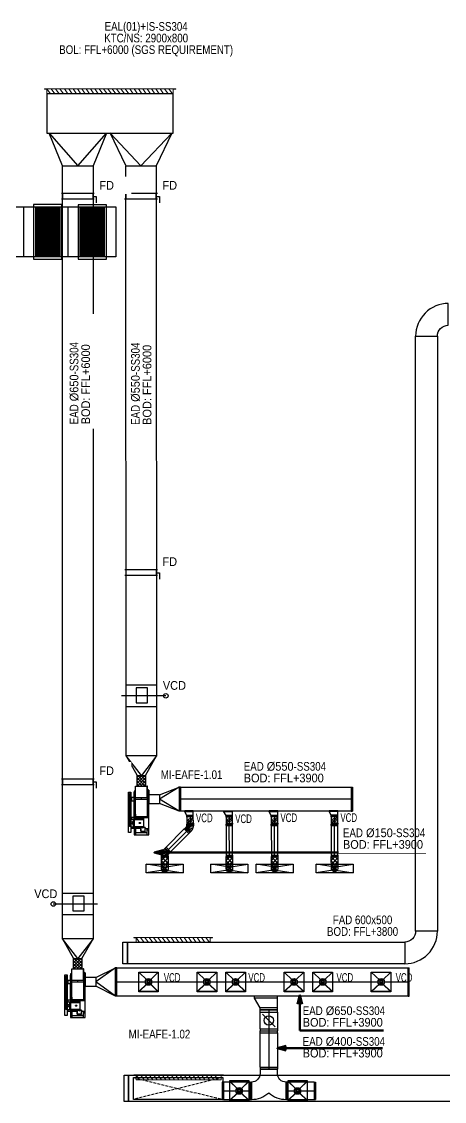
# Model space of a CAD drawing. Header units: millimetres. Extents: x -22127 to 62521, y -20076 to 86586.
# Drawn here: x 21004 to 30710, y 61773 to 86565 of the extents above; entities that cross this region are included whole.
import ezdxf

# ---------------------------------------------------------------- set-up
doc = ezdxf.new("R2010")
doc.units = ezdxf.units.MM
doc.linetypes.add('DASHED2', pattern=[9.525, 6.35, -3.175])
doc.layers.add('A-ANOT--- TEXT', color=8, linetype='Continuous', lineweight=5)
for name, color, linetype in [('ACMV -  thong gio', 6, 'Continuous'), ('CCL-Room Name', 7, 'Continuous'), ('EQUIPMENT', 6, 'Continuous'), ('SEAS-CCL-EAD-TXT', 7, 'Continuous'), ('SEAS-CCL-EQUIP-TXT', 7, 'Continuous'), ('SEAS-HLL-EAD', 6, 'Continuous'), ('SEAS-HLL-FAD', 3, 'Continuous'), ('Seas-Min-Cabinet', 7, 'Continuous'), ('TKS- AC', 6, 'Continuous'), ('TKS-EA', 30, 'Continuous'), ('TKS-OA', 3, 'Continuous'), ('TKS-PEA', 6, 'Continuous')]:
    doc.layers.add(name, color=color, linetype=linetype)
doc.styles.add('Arial', font='arial.ttf', dxfattribs={"width": 0.8, "height": 2})
doc.styles.add('Seas-Arial', font='arial.ttf', dxfattribs={"width": 0.9})
doc.dimstyles.new('HVAC - 100', dxfattribs={"dimscale": 100, "dimtxt": 2, "dimasz": 2, "dimexe": 1, "dimexo": 3, "dimgap": 1.5, "dimtad": 1, "dimdec": 0, "dimzin": 9, "dimdsep": 46, "dimtxsty": 'Seas-Arial', "dimcen": 0, "dimclrd": 256, "dimclre": 256, "dimclrt": 7, "dimadec": 0, "dimazin": 2, "dimtfac": 1, "dimtdec": 0, "dimtofl": 0, "dimtmove": 0, "dimatfit": 3, "dimfxl": 0.5, "dimtolj": 1, "dimtzin": 0, "dimarcsym": 0})

# ---------------------------------------------------------------- blocks, each defined once
blk = doc.blocks.new('*U22')
at = {"color": 0, "linetype": 'ByBlock', "lineweight": -2}
for p, q in [((-550, 200), (-550, 50)), ((-520, 200), (-550, 200)), ((-520, 50), (-550, 50)), ((163, 200), (193, 200)), ((163, 50), (193, 50)), ((193, 200), (193, 50))]:
    blk.add_line(p, q, dxfattribs=at)
at = {"color": 8, "linetype": 'ByBlock', "lineweight": -2}
for p, q in [((193, 125), (-550, 125)), ((-520, 200), (-520, 50)), ((163, 200), (163, 50))]:
    blk.add_line(p, q, dxfattribs=at)
at = {"color": 0, "linetype": 'ByBlock', "lineweight": -2}
for points in [[(-520, 200), (163, 200)], [(163, 50), (-520, 50)]]:
    blk.add_lwpolyline(points, dxfattribs=at)
blk = doc.blocks.new('A$C24744272')
at = {"color": 0, "linetype": 'ByBlock', "lineweight": -2}
for p, q in [((0, 200), (250, 200)), ((0, 200), (0, 0)), ((0, 170), (250, 170)), ((250, 200), (250, 170)), ((250, 170), (331, 30)), ((0, 30), (331, 30)), ((0, 0), (331, 0)), ((331, 30), (331, 0))]:
    blk.add_line(p, q, dxfattribs=at)
blk = doc.blocks.new('*U23')
at = {"color": 0, "linetype": 'ByBlock', "lineweight": -2}
for p, q in [((-550, 200), (-550, -50)), ((-520, 200), (-550, 200)), ((-280, 200), (-250, 200)), ((-250, 200), (-250, -50)), ((-520, -50), (-550, -50)), ((-280, -50), (-250, -50))]:
    blk.add_line(p, q, dxfattribs=at)
at = {"color": 8, "linetype": 'ByBlock', "lineweight": -2}
for p, q in [((-520, 200), (-520, -50)), ((-280, 200), (-280, -50)), ((-250, 75), (-550, 75))]:
    blk.add_line(p, q, dxfattribs=at)
at = {"color": 0, "linetype": 'ByBlock', "lineweight": -2}
for points in [[(-520, 200), (-280, 200)], [(-280, -50), (-520, -50)]]:
    blk.add_lwpolyline(points, dxfattribs=at)
blk = doc.blocks.new('A$Cb0355615')
for p, q in [((31, 296), (36, 296)), ((31, 31), (31, 296)), ((36, 31), (36, 296)), ((36, 289), (303, 289)), ((303, 296), (308, 296)), ((303, 31), (303, 296)), ((308, 31), (308, 296)), ((0, 204), (0, 1)), ((0, 204), (27, 204)), ((0, 201), (30, 201)), ((0, -202), (0, 1)), ((2, -434), (2, 31)), ((2, 31), (337, 31)), ((30, 231), (27, 231)), ((27, 31), (27, 231)), ((27, -229), (27, 31)), ((30, 231), (30, 31)), ((30, 31), (30, -229)), ((32, -434), (32, 31)), ((307, 1), (32, 1)), ((307, -434), (307, 31)), ((308, 181), (337, 181)), ((308, 181), (313, 181)), ((308, 151), (338, 151)), ((313, 156), (313, 181)), ((338, 156), (313, 156)), ((328, 31), (328, 151)), ((399, 43), (328, 43)), ((337, 181), (337, 156)), ((337, -434), (337, 31)), ((338, 43), (338, 156)), ((399, 43), (399, -41)), ((399, 13), (401, 13)), ((401, -12), (401, 13)), ((403, 13), (445, 13)), ((403, -11), (403, 13)), ((409, 162), (409, -769)), ((464, 162), (409, 162)), ((415, 28), (415, -27)), ((445, 28), (415, 28)), ((427, 128), (427, 28)), ((447, 128), (427, 128)), ((445, 28), (445, -27)), ((445, 13), (445, -11)), ((447, -126), (447, 128)), ((464, -769), (464, 162)), ((0, -199), (30, -199)), ((2, -416), (2, -202)), ((2, -434), (2, -202)), ((30, -229), (27, -229)), ((399, -41), (337, -41)), ((337, -149), (338, -149)), ((337, -154), (337, -421)), ((337, -154), (338, -154)), ((337, -429), (337, -156)), ((338, -154), (338, -41)), ((399, -12), (401, -12)), ((403, -11), (445, -11)), ((445, -27), (415, -27)), ((427, -27), (427, -126)), ((427, -126), (447, -126)), ((427, -467), (427, -126)), ((447, -467), (447, -126)), ((-2, -682), (-2, -416)), ((-2, -416), (2, -416)), ((2, -434), (337, -434)), ((25, -422), (5, -422)), ((14, -411), (14, -432)), ((32, -416), (32, -349)), ((32, -429), (32, -349)), ((307, -404), (32, -404)), ((116, -649), (116, -434)), ((336, -439), (116, -439)), ((116, -465), (326, -465)), ((326, -471), (116, -471)), ((152, -441), (120, -441)), ((124, -439), (124, -434)), ((129, -434), (309, -434)), ((136, -457), (136, -425)), ((148, -439), (148, -434)), ((181, -422), (158, -422)), ((171, -439), (171, -434)), ((241, -439), (241, -434)), ((264, -439), (264, -434)), ((288, -439), (288, -434)), ((296, -439), (296, -434)), ((307, -349), (307, -421)), ((307, -429), (307, -349)), ((326, -660), (326, -439)), ((326, -459), (336, -459)), ((326, -470), (336, -470)), ((326, -478), (336, -478)), ((336, -660), (336, -439)), ((348, -459), (336, -459)), ((336, -464), (342, -464)), ((336, -465), (342, -465)), ((336, -471), (342, -471)), ((336, -473), (342, -473)), ((337, -421), (387, -421)), ((337, -424), (337, -423)), ((342, -473), (342, -464)), ((348, -639), (348, -459)), ((387, -461), (348, -461)), ((387, -461), (387, -421)), ((427, -467), (427, -523)), ((447, -467), (427, -467)), ((447, -632), (447, -467)), ((-2, -682), (81, -682)), ((2, -819), (2, -682)), ((37, -819), (37, -682)), ((81, -740), (81, -655)), ((86, -740), (86, -659)), ((87, -649), (175, -649)), ((87, -651), (175, -651)), ((89, -656), (173, -656)), ((89, -743), (173, -743)), ((326, -627), (116, -627)), ((326, -633), (116, -633)), ((176, -740), (176, -659)), ((181, -740), (181, -655)), ((181, -660), (336, -660)), ((181, -677), (294, -677)), ((192, -546), (219, -546)), ((192, -552), (219, -552)), ((241, -660), (241, -677)), ((264, -660), (264, -677)), ((288, -660), (288, -677)), ((288, -677), (387, -677)), ((296, -660), (296, -675)), ((302, -677), (302, -819)), ((326, -620), (336, -620)), ((326, -628), (336, -628)), ((326, -639), (336, -639)), ((336, -626), (342, -626)), ((336, -627), (342, -627)), ((336, -633), (342, -633)), ((336, -635), (342, -635)), ((348, -639), (336, -639)), ((337, -677), (337, -819)), ((342, -635), (342, -626)), ((358, -504), (348, -504)), ((358, -594), (348, -594)), ((387, -637), (348, -637)), ((358, -594), (358, -504)), ((358, -527), (365, -527)), ((358, -571), (365, -571)), ((365, -571), (365, -527)), ((365, -530), (445, -530)), ((365, -568), (445, -568)), ((387, -677), (387, -637)), ((415, -523), (415, -575)), ((445, -523), (415, -523)), ((445, -575), (415, -575)), ((427, -575), (427, -632)), ((427, -632), (447, -632)), ((445, -523), (445, -575)), ((445, -568), (445, -530)), ((337, -819), (2, -819)), ((37, -779), (302, -779)), ((87, -746), (175, -746)), ((409, -769), (464, -769))]:
    blk.add_line(p, q)
for centre, radius in [((14, 71), 6), ((14, 19), 5), ((169, 19), 5), ((324, 71), 6), ((324, 19), 5), ((14, -202), 5), ((324, -202), 5), ((14, -319), 6), ((14, -422), 5), ((136, -441), 6), ((169, -422), 5), ((276, -441), 6), ((324, -319), 6), ((324, -422), 5), ((14, -709), 6), ((136, -657), 6), ((276, -657), 6), ((324, -709), 6)]:
    blk.add_circle(centre, radius)
for centre, radius, start, end in [((402, 14), 1.5, 213.456, 299.935), ((402, -12), 1.5, 60.065, 146.5439), ((87, -655), 6, 90, 180), ((87, -657), 6, 90, 180), ((87, -740), 6, 180, 270), ((89, -659), 3, 90, 180), ((89, -740), 3, 180, 270), ((173, -659), 3, 0, 90), ((173, -740), 3, 270, 0), ((175, -655), 6, 0, 90), ((175, -657), 6, 0, 90), ((175, -740), 6, 270, 0), ((192, -549), 3.1, 90, 270), ((206, -549), 12, 14.971, 165.0298), ((206, -549), 12, 194.971, 345.028), ((206, -549), 8, 22.799, 157.2033), ((206, -549), 8, 202.8, 337.198), ((219, -549), 3.1, 270, 90), ((294, -675), 2, 270, 0.021)]:
    blk.add_arc(centre, radius, start, end)
at = {"layer": 'TKS-EA', "color": 8, "linetype": 'Continuous'}
for p, q in [((72, 345), (128, 289)), ((266, 343), (212, 289))]:
    blk.add_line(p, q, dxfattribs=at)
at = {"layer": 'TKS-PEA'}
for p, q in [((72, 289), (266, 289)), ((0, -100), (0, 100))]:
    blk.add_line(p, q, dxfattribs=at)
blk = doc.blocks.new('*U25')
at = {"color": 0, "linetype": 'ByBlock', "lineweight": -2}
for p, q in [((-550, 200), (-550, -350)), ((-520, 200), (-550, 200)), ((3400, 200), (3430, 200)), ((3430, 200), (3430, -350)), ((-520, -350), (-550, -350)), ((3400, -350), (3430, -350))]:
    blk.add_line(p, q, dxfattribs=at)
at = {"color": 8, "linetype": 'ByBlock', "lineweight": -2}
for p, q in [((-520, 200), (-520, -350)), ((3400, 200), (3400, -350)), ((3430, -75), (-550, -75))]:
    blk.add_line(p, q, dxfattribs=at)
at = {"color": 0, "linetype": 'ByBlock', "lineweight": -2}
for points in [[(-520, 200), (3400, 200)], [(3400, -350), (-520, -350)]]:
    blk.add_lwpolyline(points, dxfattribs=at)
blk = doc.blocks.new('*U26')
at = {"color": 0, "linetype": 'ByBlock', "lineweight": -2}
for p, q in [((-550, 200), (-550, -450)), ((-520, 200), (-550, 200)), ((6164, 200), (6194, 200)), ((6194, 200), (6194, -450)), ((-520, -450), (-550, -450)), ((6164, -450), (6194, -450))]:
    blk.add_line(p, q, dxfattribs=at)
at = {"color": 8, "linetype": 'ByBlock', "lineweight": -2}
for p, q in [((-520, 200), (-520, -450)), ((6164, 200), (6164, -450)), ((6194, -125), (-550, -125))]:
    blk.add_line(p, q, dxfattribs=at)
at = {"color": 0, "linetype": 'ByBlock', "lineweight": -2}
for points in [[(-520, 200), (6164, 200)], [(6164, -450), (-520, -450)]]:
    blk.add_lwpolyline(points, dxfattribs=at)
blk = doc.blocks.new('*U27')
at = {"color": 0, "linetype": 'ByBlock', "lineweight": -2}
for p, q in [((-550, 200), (-550, -199)), ((-520, 200), (-550, 200)), ((92, 200), (122, 200)), ((122, 200), (122, -199)), ((-520, -199), (-550, -199)), ((92, -199), (122, -199))]:
    blk.add_line(p, q, dxfattribs=at)
at = {"color": 8, "linetype": 'ByBlock', "lineweight": -2}
for p, q in [((122, 0), (-550, 0)), ((-520, 200), (-520, -199)), ((92, 200), (92, -199))]:
    blk.add_line(p, q, dxfattribs=at)
at = {"color": 0, "linetype": 'ByBlock', "lineweight": -2}
for points in [[(-520, 200), (92, 200)], [(92, -199), (-520, -199)]]:
    blk.add_lwpolyline(points, dxfattribs=at)
blk = doc.blocks.new('*U29')
at = {"color": 0, "linetype": 'ByBlock', "lineweight": -2}
for p, q in [((-550, 200), (-550, -50)), ((-520, 200), (-550, 200)), ((-29, 200), (1, 200)), ((1, 200), (1, -50)), ((-520, -50), (-550, -50)), ((-29, -50), (1, -50))]:
    blk.add_line(p, q, dxfattribs=at)
at = {"color": 8, "linetype": 'ByBlock', "lineweight": -2}
for p, q in [((-520, 200), (-520, -50)), ((-29, 200), (-29, -50)), ((1, 75), (-550, 75))]:
    blk.add_line(p, q, dxfattribs=at)
at = {"color": 0, "linetype": 'ByBlock', "lineweight": -2}
for points in [[(-520, 200), (-29, 200)], [(-29, -50), (-520, -50)]]:
    blk.add_lwpolyline(points, dxfattribs=at)
blk = doc.blocks.new('Duct-Elbow45-D250-P')
at = {"color": 0, "linetype": 'ByBlock', "lineweight": -2}
for p, q in [((-188, 152), (-11, 329)), ((-188, 152), (-162, 126)), ((-125, 38), (-125, 0)), ((-125, 0), (125, 0)), ((-11, 329), (15, 303)), ((125, 0), (125, 38))]:
    blk.add_line(p, q, dxfattribs=at)
at = {"color": 8, "lineweight": -2}
for p, q in [((-162, 126), (15, 303)), ((-146, 107), (62, 246)), ((-135, 85), (96, 181)), ((-127, 62), (118, 111)), ((-125, 38), (125, 38))]:
    blk.add_line(p, q, dxfattribs=at)
at = {"color": 0, "linetype": 'ByBlock', "lineweight": -2}
for radius in [125, 375]:
    blk.add_arc((-250, 38), radius, 0, 45, dxfattribs=at)
blk = doc.blocks.new('*U30')
at = {"color": 0, "linetype": 'ByBlock', "lineweight": -2}
for p, q in [((-550, 200), (-550, 50)), ((-520, 200), (-550, 200)), ((-520, 50), (-550, 50)), ((72, 200), (102, 200)), ((72, 50), (102, 50)), ((102, 200), (102, 50))]:
    blk.add_line(p, q, dxfattribs=at)
at = {"color": 8, "linetype": 'ByBlock', "lineweight": -2}
for p, q in [((102, 125), (-550, 125)), ((-520, 200), (-520, 50)), ((72, 200), (72, 50))]:
    blk.add_line(p, q, dxfattribs=at)
at = {"color": 0, "linetype": 'ByBlock', "lineweight": -2}
for points in [[(-520, 200), (72, 200)], [(72, 50), (-520, 50)]]:
    blk.add_lwpolyline(points, dxfattribs=at)
blk = doc.blocks.new('$N-mt5')
at = {"layer": 'ACMV -  thong gio', "color": 0, "linetype": 'Continuous'}
blk.add_lwpolyline([(0, 0, 0, 0, 0), (0.25, 0, 0, 0, 0), (0.25, 0.25, 0, 0, 0), (0.5, -0.25, 0, 0, 0), (0.5, 0, 0, 0, 0), (0.75, 0, 0.15, 0, 0), (1, 0, 0, 0, 0)], format="xyseb", dxfattribs=at)
blk = doc.blocks.new('*U34')
at = {"layer": 'A-ANOT--- TEXT', "color": 0, "linetype": 'ByBlock'}
for p, q in [((-100, 0), (-100, -1700)), ((-100, 0), (11, 0)), ((11, 0), (-100, -80)), ((11, 56), (0, 56)), ((0, 56), (0, 0)), ((11, 56), (11, -1756)), ((11, -100), (-100, -180)), ((11, -100), (-100, -180)), ((11, -200), (-100, -280)), ((11, -300), (-100, -380)), ((11, -400), (-100, -480)), ((11, -500), (-100, -580)), ((11, -600), (-100, -680)), ((11, -700), (-100, -780)), ((11, -800), (-100, -880)), ((11, -900), (-100, -980)), ((11, -1000), (-100, -1080)), ((11, -1100), (-100, -1180)), ((11, -1200), (-100, -1280)), ((11, -1300), (-100, -1380)), ((11, -1400), (-100, -1480)), ((11, -1500), (-100, -1580)), ((11, -1600), (-100, -1680)), ((11, -1700), (-100, -1700)), ((0, -1756), (0, -1700)), ((11, -1756), (0, -1756))]:
    blk.add_line(p, q, dxfattribs=at)
at = {"layer": 'A-ANOT--- TEXT', "color": 1, "linetype": 'ByBlock', "xscale": -259.2166644586388, "yscale": 259.2166644586388, "zscale": 259.2166644586388, "rotation": 180}
for p in [(75, -100), (75, -300), (75, -500), (75, -700), (75, -900), (75, -1100), (75, -1300), (75, -1500)]:
    blk.add_blockref('$N-mt5', p, dxfattribs=at)
blk = doc.blocks.new('*U36')
at = {"layer": 'A-ANOT--- TEXT', "color": 0, "linetype": 'ByBlock'}
for p, q in [((-100, 0), (-100, -1950)), ((-100, 0), (11, 0)), ((11, 0), (-100, -80)), ((11, 56), (0, 56)), ((0, 56), (0, 0)), ((11, 56), (11, -2006)), ((11, -100), (-100, -180)), ((11, -100), (-100, -180)), ((11, -200), (-100, -280)), ((11, -300), (-100, -380)), ((11, -400), (-100, -480)), ((11, -500), (-100, -580)), ((11, -600), (-100, -680)), ((11, -700), (-100, -780)), ((11, -800), (-100, -880)), ((11, -900), (-100, -980)), ((11, -1000), (-100, -1080)), ((11, -1100), (-100, -1180)), ((11, -1200), (-100, -1280)), ((11, -1300), (-100, -1380)), ((11, -1400), (-100, -1480)), ((11, -1500), (-100, -1580)), ((11, -1600), (-100, -1680)), ((11, -1700), (-100, -1780)), ((11, -1800), (-100, -1880)), ((11, -1950), (-100, -1950)), ((0, -2006), (0, -1950)), ((11, -2006), (0, -2006))]:
    blk.add_line(p, q, dxfattribs=at)
at = {"layer": 'A-ANOT--- TEXT', "color": 1, "linetype": 'ByBlock', "xscale": -259.2166644586388, "yscale": 259.2166644586388, "zscale": 259.2166644586388, "rotation": 180}
for p in [(75, -100), (75, -300), (75, -500), (75, -700), (75, -900), (75, -1100), (75, -1300), (75, -1500), (75, -1700)]:
    blk.add_blockref('$N-mt5', p, dxfattribs=at)
blk = doc.blocks.new('A$7E981DD1A2F1E9')
at = {"color": 8}
for p, q in [((575, 250), (-575, 250)), ((-550, -275), (-550, 275)), ((-525, -275), (-525, 275)), ((-500, -275), (-500, 275)), ((-475, -275), (-475, 275)), ((-450, -275), (-450, 275)), ((-425, -275), (-425, 275)), ((-400, -275), (-400, 275)), ((-375, -275), (-375, 275)), ((-350, -275), (-350, 275)), ((-325, -275), (-325, 275)), ((-300, -275), (-300, 275)), ((-275, -275), (-275, 275)), ((-250, -275), (-250, 275)), ((-225, -275), (-225, 275)), ((-200, -275), (-200, 275)), ((-175, -275), (-175, 275)), ((-150, -275), (-150, 275)), ((-125, -275), (-125, 275)), ((-100, -275), (-100, 275)), ((-75, -275), (-75, 275)), ((-50, -275), (-50, 275)), ((-25, -275), (-25, 275)), ((0, -275), (0, 275)), ((25, -275), (25, 275)), ((50, -275), (50, 275)), ((75, -275), (75, 275)), ((100, -275), (100, 275)), ((125, -275), (125, 275)), ((150, -275), (150, 275)), ((175, -275), (175, 275)), ((200, -275), (200, 275)), ((225, -275), (225, 275)), ((250, -275), (250, 275)), ((275, -275), (275, 275)), ((300, -275), (300, 275)), ((325, -275), (325, 275)), ((350, -275), (350, 275)), ((375, -275), (375, 275)), ((400, -275), (400, 275)), ((425, -275), (425, 275)), ((450, -275), (450, 275)), ((475, -275), (475, 275)), ((500, -275), (500, 275)), ((525, -275), (525, 275)), ((550, -275), (550, 275)), ((575, 225), (-575, 225)), ((575, 200), (-575, 200)), ((575, 175), (-575, 175)), ((575, 150), (-575, 150)), ((575, 125), (-575, 125)), ((575, 100), (-575, 100)), ((575, 75), (-575, 75)), ((575, 50), (-575, 50)), ((575, 25), (-575, 25)), ((575, 0), (-575, 0)), ((575, -25), (-575, -25)), ((575, -50), (-575, -50)), ((575, -75), (-575, -75)), ((575, -100), (-575, -100)), ((575, -125), (-575, -125)), ((575, -150), (-575, -150)), ((575, -175), (-575, -175)), ((575, -200), (-575, -200)), ((575, -225), (-575, -225)), ((575, -250), (-575, -250))]:
    blk.add_line(p, q, dxfattribs=at)
blk.add_lwpolyline([(625, 325), (-625, 325), (-625, -325), (625, -325)], close=True, dxfattribs=at)
blk.add_lwpolyline([(-575, 275), (575, 275), (575, -275), (-575, -275)], close=True)
blk = doc.blocks.new('*U92')
at = {"layer": 'A-ANOT--- TEXT', "color": 0, "linetype": 'ByBlock'}
for p, q in [((-100, 0), (-100, -2900)), ((-100, 0), (11, 0)), ((11, 0), (-100, -80)), ((11, 56), (0, 56)), ((0, 56), (0, 0)), ((11, 56), (11, -2956)), ((11, -100), (-100, -180)), ((11, -100), (-100, -180)), ((11, -200), (-100, -280)), ((11, -300), (-100, -380)), ((11, -400), (-100, -480)), ((11, -500), (-100, -580)), ((11, -600), (-100, -680)), ((11, -700), (-100, -780)), ((11, -800), (-100, -880)), ((11, -900), (-100, -980)), ((11, -1000), (-100, -1080)), ((11, -1100), (-100, -1180)), ((11, -1200), (-100, -1280)), ((11, -1300), (-100, -1380)), ((11, -1400), (-100, -1480)), ((11, -1500), (-100, -1580)), ((11, -1600), (-100, -1680)), ((11, -1700), (-100, -1780)), ((11, -1800), (-100, -1880)), ((11, -1900), (-100, -1980)), ((11, -2000), (-100, -2080)), ((11, -2100), (-100, -2180)), ((11, -2200), (-100, -2280)), ((11, -2300), (-100, -2380)), ((11, -2400), (-100, -2480)), ((11, -2500), (-100, -2580)), ((11, -2600), (-100, -2680)), ((11, -2700), (-100, -2780)), ((11, -2800), (-100, -2880)), ((11, -2900), (-100, -2900)), ((0, -2956), (0, -2900)), ((11, -2956), (0, -2956))]:
    blk.add_line(p, q, dxfattribs=at)
at = {"layer": 'A-ANOT--- TEXT', "color": 1, "linetype": 'ByBlock', "xscale": -259.2166644586388, "yscale": 259.2166644586388, "zscale": 259.2166644586388, "rotation": 180}
for p in [(75, -100), (75, -300), (75, -500), (75, -700), (75, -900), (75, -1100), (75, -1300), (75, -1500), (75, -1700), (75, -1900), (75, -2100), (75, -2300), (75, -2500), (75, -2700)]:
    blk.add_blockref('$N-mt5', p, dxfattribs=at)

msp = doc.modelspace()

# ---------------------------------------------------------------- hatches: boundary and pattern name
h = msp.add_hatch()
h.set_pattern_fill('ANSI37', color=8, scale=20, angle=360)
h.set_pattern_definition([(45, (-31151.74, 30350.46), (-44.90128, 44.90128), []), (135, (-31151.74, 30350.46), (-44.90128, -44.90128), [])])
edge = h.paths.add_edge_path()
edge.add_arc((24291.6, 67113.7), 75, 181.69981, 359.55733, ccw=False)
edge.add_line((24216.6, 67111.5), (24216, 67391))
edge.add_line((24216, 67391), (24366, 67391.3))
edge.add_line((24366, 67391.3), (24366.6, 67113.1))
h = msp.add_hatch()
h.set_pattern_fill('ANSI37', color=8, scale=20, angle=360)
h.set_pattern_definition([(45, (-31151.74, 30346.39), (-44.90128, 44.90128), []), (135, (-31151.74, 30346.39), (-44.90128, -44.90128), [])])
edge = h.paths.add_edge_path()
edge.add_arc((24291.6, 67109.6), 75, 181.69981, 359.55733, ccw=False)
edge.add_line((24216.6, 67107.4), (24216, 67386.9))
edge.add_line((24216, 67386.9), (24366, 67387.2))
edge.add_line((24366, 67387.2), (24366.6, 67109))
h = msp.add_hatch()
h.set_pattern_fill('ANSI37', color=8, scale=20, angle=360)
h.set_pattern_definition([(45, (-29669.24, 30350.46), (-44.90128, 44.90128), []), (135, (-29669.24, 30350.46), (-44.90128, -44.90128), [])])
edge = h.paths.add_edge_path()
edge.add_arc((25774.1, 67116.9), 75, 181.69981, 359.55733, ccw=False)
edge.add_line((25699.1, 67114.7), (25698.5, 67394.2))
edge.add_line((25698.5, 67394.2), (25848.5, 67394.5))
edge.add_line((25848.5, 67394.5), (25849.1, 67116.3))
h = msp.add_hatch()
h.set_pattern_fill('ANSI37', color=8, scale=20, angle=360)
h.set_pattern_definition([(45, (-29669.24, 30346.39), (-44.90128, 44.90128), []), (135, (-29669.24, 30346.39), (-44.90128, -44.90128), [])])
edge = h.paths.add_edge_path()
edge.add_arc((25774.1, 67112.8), 75, 181.69981, 359.55733, ccw=False)
edge.add_line((25699.1, 67110.6), (25698.5, 67390.1))
edge.add_line((25698.5, 67390.1), (25848.5, 67390.4))
edge.add_line((25848.5, 67390.4), (25849.1, 67112.2))
h = msp.add_hatch()
h.set_pattern_fill('ANSI37', color=8, scale=20, angle=360)
h.set_pattern_definition([(45, (-28630.24, 30350.46), (-44.90128, 44.90128), []), (135, (-28630.24, 30350.46), (-44.90128, -44.90128), [])])
edge = h.paths.add_edge_path()
edge.add_arc((26813.1, 67119.1), 75, 181.69981, 359.55733, ccw=False)
edge.add_line((26738.1, 67116.9), (26737.5, 67396.4))
edge.add_line((26737.5, 67396.4), (26887.5, 67396.7))
edge.add_line((26887.5, 67396.7), (26888.1, 67118.5))
h = msp.add_hatch()
h.set_pattern_fill('ANSI37', color=8, scale=20, angle=360)
h.set_pattern_definition([(45, (-28630.24, 30346.39), (-44.90128, 44.90128), []), (135, (-28630.24, 30346.39), (-44.90128, -44.90128), [])])
edge = h.paths.add_edge_path()
edge.add_arc((26813.1, 67115.1), 75, 181.69981, 359.55733, ccw=False)
edge.add_line((26738.1, 67112.8), (26737.5, 67392.3))
edge.add_line((26737.5, 67392.3), (26887.5, 67392.7))
edge.add_line((26887.5, 67392.7), (26888.1, 67114.5))
h = msp.add_hatch()
h.set_pattern_fill('ANSI37', color=8, scale=20, angle=360)
h.set_pattern_definition([(45, (-27253.524, 30346.39), (-44.90128, 44.90128), []), (135, (-27253.524, 30346.39), (-44.90128, -44.90128), [])])
edge = h.paths.add_edge_path()
edge.add_arc((28189.8, 67118), 75, 181.69981, 359.55733, ccw=False)
edge.add_line((28114.8, 67115.8), (28114.2, 67395.3))
edge.add_line((28114.2, 67395.3), (28264.2, 67395.6))
edge.add_line((28264.2, 67395.6), (28264.8, 67117.4))

# ---------------------------------------------------------------- linework, layer by layer
at = {"color": 8, "lineweight": -3}
for p, q in [((24257.3, 67161.3), (23866.6, 67223.3)), ((24257.3, 67157.2), (23866.6, 67219.2)), ((24325.8, 67161.3), (24716.6, 67223.3)), ((24325.8, 67157.2), (24716.6, 67219.2)), ((25739.8, 67161.3), (25349.1, 67223.3)), ((25739.8, 67157.2), (25349.1, 67219.2)), ((25808.3, 67161.3), (26199.1, 67223.3)), ((25808.3, 67157.2), (26199.1, 67219.2)), ((26778.8, 67161.3), (26388.1, 67223.3)), ((26778.8, 67157.2), (26388.1, 67219.2)), ((26847.3, 67161.3), (27238.1, 67223.3)), ((26847.3, 67157.2), (27238.1, 67219.2)), ((28155.5, 67161.3), (27764.8, 67223.3)), ((28155.5, 67157.2), (27764.8, 67219.2)), ((28224.1, 67161.3), (28614.8, 67223.3)), ((28224.1, 67157.2), (28614.8, 67219.2)), ((24257.3, 67083.8), (23866.6, 67022.8)), ((24257.3, 67079.8), (23866.6, 67018.7)), ((24325.8, 67083.8), (24716.6, 67022.8)), ((24325.8, 67079.8), (24716.6, 67018.7)), ((25739.8, 67083.8), (25349.1, 67022.8)), ((25739.8, 67079.8), (25349.1, 67018.7)), ((25808.3, 67083.8), (26199.1, 67022.8)), ((25808.3, 67079.8), (26199.1, 67018.7)), ((26778.8, 67083.8), (26388.1, 67022.8)), ((26778.8, 67079.8), (26388.1, 67018.7)), ((26847.3, 67083.8), (27238.1, 67022.8)), ((26847.3, 67079.8), (27238.1, 67018.7)), ((28155.5, 67083.8), (27764.8, 67022.8)), ((28155.5, 67079.8), (27764.8, 67018.7)), ((28224.1, 67083.8), (28614.8, 67022.8)), ((28224.1, 67079.8), (28614.8, 67018.7)), ((23883.8, 64557.9), (23692.3, 64742.8)), ((23883.8, 64553.8), (23692.3, 64738.7)), ((23952.3, 64557.9), (24142.3, 64742.8)), ((23952.3, 64553.8), (24142.3, 64738.7)), ((25224.3, 64557.9), (25032.8, 64742.8)), ((25224.3, 64553.8), (25032.8, 64738.7)), ((25292.8, 64557.9), (25482.8, 64742.8)), ((25292.8, 64553.8), (25482.8, 64738.7)), ((25883.8, 64557.9), (25692.3, 64742.8)), ((25883.8, 64553.8), (25692.3, 64738.7)), ((25952.3, 64557.9), (26142.3, 64742.8)), ((25952.3, 64553.8), (26142.3, 64738.7)), ((27224.3, 64557.9), (27032.8, 64742.8)), ((27224.3, 64553.8), (27032.8, 64738.7)), ((27292.8, 64557.9), (27482.8, 64742.8)), ((27292.8, 64553.8), (27482.8, 64738.7)), ((27883.8, 64557.9), (27692.3, 64742.8)), ((27883.8, 64553.8), (27692.3, 64738.7)), ((27952.3, 64557.9), (28142.3, 64742.8)), ((27952.3, 64553.8), (28142.3, 64738.7)), ((29224.3, 64557.9), (29032.8, 64742.8)), ((29224.3, 64553.8), (29032.8, 64738.7)), ((29292.8, 64557.9), (29482.8, 64742.8)), ((29292.8, 64553.8), (29482.8, 64738.7)), ((23883.8, 64480.5), (23692.3, 64292.8)), ((23883.8, 64476.4), (23692.3, 64288.7)), ((23952.3, 64480.5), (24142.3, 64292.8)), ((23952.3, 64476.4), (24142.3, 64288.7)), ((25224.3, 64480.5), (25032.8, 64292.8)), ((25224.3, 64476.4), (25032.8, 64288.7)), ((25292.8, 64480.5), (25482.8, 64292.8)), ((25292.8, 64476.4), (25482.8, 64288.7)), ((25883.8, 64480.5), (25692.3, 64292.8)), ((25883.8, 64476.4), (25692.3, 64288.7)), ((25952.3, 64480.5), (26142.3, 64292.8)), ((25952.3, 64476.4), (26142.3, 64288.7)), ((27224.3, 64480.5), (27032.8, 64292.8)), ((27224.3, 64476.4), (27032.8, 64288.7)), ((27292.8, 64480.5), (27482.8, 64292.8)), ((27292.8, 64476.4), (27482.8, 64288.7)), ((27883.8, 64480.5), (27692.3, 64292.8)), ((27883.8, 64476.4), (27692.3, 64288.7)), ((27952.3, 64480.5), (28142.3, 64292.8)), ((27952.3, 64476.4), (28142.3, 64288.7)), ((29224.3, 64480.5), (29032.8, 64292.8)), ((29224.3, 64476.4), (29032.8, 64288.7)), ((29292.8, 64480.5), (29482.8, 64292.8)), ((29292.8, 64476.4), (29482.8, 64288.7)), ((25966.3, 62055.1), (25774.8, 62242.8)), ((25966.3, 62051), (25774.8, 62238.7)), ((26034.9, 62055.1), (26224.8, 62242.8)), ((26034.9, 62051), (26224.8, 62238.7)), ((27306.8, 62055.1), (27115.3, 62242.8)), ((27306.8, 62051), (27115.3, 62238.7)), ((27375.4, 62055.1), (27565.3, 62242.8)), ((27375.4, 62054.6), (27565.3, 62242.3)), ((27375.4, 62051), (27565.3, 62238.7)), ((27375.4, 62050.6), (27565.3, 62238.2)), ((25966.3, 61977.7), (25774.8, 61792.8)), ((25966.3, 61973.6), (25774.8, 61788.7)), ((26034.9, 61977.7), (26224.8, 61792.8)), ((26034.9, 61973.6), (26224.8, 61788.7)), ((27306.8, 61977.7), (27115.3, 61792.8)), ((27306.8, 61973.6), (27115.3, 61788.7)), ((27375.4, 61977.7), (27565.3, 61792.8)), ((27375.4, 61973.6), (27565.3, 61788.7))]:
    msp.add_line(p, q, dxfattribs=at)
for points in [[(24366.6, 67113.1, -0.981476), (24216.6, 67111.5), (24216, 67391), (24366, 67391.3)], [(24366.6, 67109, -0.981476), (24216.6, 67107.4), (24216, 67386.9), (24366, 67387.2)], [(25849.1, 67116.3, -0.981476), (25699.1, 67114.7), (25698.5, 67394.2), (25848.5, 67394.5)], [(25849.1, 67112.2, -0.981476), (25699.1, 67110.6), (25698.5, 67390.1), (25848.5, 67390.4)], [(26888.1, 67118.5, -0.981476), (26738.1, 67116.9), (26737.5, 67396.4), (26887.5, 67396.7)], [(26888.1, 67114.5, -0.981476), (26738.1, 67112.8), (26737.5, 67392.3), (26887.5, 67392.7)], [(28264.8, 67117.4, -0.981476), (28114.8, 67115.8), (28114.2, 67395.3), (28264.2, 67395.6)]]:
    msp.add_lwpolyline(points, format="xyb", close=True)
at = {"lineweight": -3}
for points in [[(24257.2, 67152.8), (24257.4, 67075.4), (24325.9, 67075.5), (24325.8, 67152.9)], [(24257.2, 67148.7), (24257.4, 67071.3), (24325.9, 67071.4), (24325.8, 67148.9)], [(25739.7, 67156), (25739.9, 67078.6), (25808.4, 67078.7), (25808.3, 67156.1)], [(25739.7, 67151.9), (25739.9, 67074.5), (25808.4, 67074.6), (25808.3, 67152.1)], [(26778.7, 67158.2), (26778.9, 67080.8), (26847.4, 67081), (26847.3, 67158.4)], [(26778.7, 67154.2), (26778.9, 67076.7), (26847.4, 67076.9), (26847.3, 67154.3)], [(28155.4, 67161.2), (28155.6, 67083.8), (28224.1, 67083.9), (28224, 67161.3)], [(28155.4, 67157.1), (28155.6, 67079.7), (28224.1, 67079.9), (28224, 67157.3)], [(24142.3, 64742.8), (24142.3, 64292.8), (23692.3, 64292.8), (23692.3, 64742.8)], [(24142.3, 64738.7), (24142.3, 64288.7), (23692.3, 64288.7), (23692.3, 64738.7)], [(25482.8, 64742.8), (25482.8, 64292.8), (25032.8, 64292.8), (25032.8, 64742.8)], [(25482.8, 64738.7), (25482.8, 64288.7), (25032.8, 64288.7), (25032.8, 64738.7)], [(26142.3, 64742.8), (26142.3, 64292.8), (25692.3, 64292.8), (25692.3, 64742.8)], [(26142.3, 64738.7), (26142.3, 64288.7), (25692.3, 64288.7), (25692.3, 64738.7)], [(27482.8, 64742.8), (27482.8, 64292.8), (27032.8, 64292.8), (27032.8, 64742.8)], [(27482.8, 64738.7), (27482.8, 64288.7), (27032.8, 64288.7), (27032.8, 64738.7)], [(28142.3, 64742.8), (28142.3, 64292.8), (27692.3, 64292.8), (27692.3, 64742.8)], [(28142.3, 64738.7), (28142.3, 64288.7), (27692.3, 64288.7), (27692.3, 64738.7)], [(29482.8, 64742.8), (29482.8, 64292.8), (29032.8, 64292.8), (29032.8, 64742.8)], [(29482.8, 64738.7), (29482.8, 64288.7), (29032.8, 64288.7), (29032.8, 64738.7)], [(23883.8, 64557.9), (23883.8, 64480.5), (23952.3, 64480.5), (23952.3, 64557.9)], [(23883.8, 64553.8), (23883.8, 64476.4), (23952.3, 64476.4), (23952.3, 64553.8)], [(25224.3, 64557.9), (25224.3, 64480.5), (25292.8, 64480.5), (25292.8, 64557.9)], [(25224.3, 64553.8), (25224.3, 64476.4), (25292.8, 64476.4), (25292.8, 64553.8)], [(25883.8, 64557.9), (25883.8, 64480.5), (25952.3, 64480.5), (25952.3, 64557.9)], [(25883.8, 64553.8), (25883.8, 64476.4), (25952.3, 64476.4), (25952.3, 64553.8)], [(27224.3, 64557.9), (27224.3, 64480.5), (27292.8, 64480.5), (27292.8, 64557.9)], [(27224.3, 64553.8), (27224.3, 64476.4), (27292.8, 64476.4), (27292.8, 64553.8)], [(27883.8, 64557.9), (27883.8, 64480.5), (27952.3, 64480.5), (27952.3, 64557.9)], [(27883.8, 64553.8), (27883.8, 64476.4), (27952.3, 64476.4), (27952.3, 64553.8)], [(29224.3, 64557.9), (29224.3, 64480.5), (29292.8, 64480.5), (29292.8, 64557.9)], [(29224.3, 64553.8), (29224.3, 64476.4), (29292.8, 64476.4), (29292.8, 64553.8)], [(26224.8, 61792.8), (26224.8, 62242.8), (25774.8, 62242.8), (25774.8, 61792.8)], [(26224.8, 61788.7), (26224.8, 62238.7), (25774.8, 62238.7), (25774.8, 61788.7)], [(27565.3, 61792.8), (27565.3, 62242.8), (27115.3, 62242.8), (27115.3, 61792.8)], [(27565.3, 61788.7), (27565.3, 62238.7), (27115.3, 62238.7), (27115.3, 61788.7)], [(25966.3, 61977.7), (25966.3, 62055.1), (26034.9, 62055.1), (26034.9, 61977.7)], [(25966.3, 61973.6), (25966.3, 62051), (26034.9, 62051), (26034.9, 61973.6)], [(27306.8, 61977.7), (27306.8, 62055.1), (27375.4, 62055.1), (27375.4, 61977.7)], [(27306.8, 61973.6), (27306.8, 62051), (27375.4, 62051), (27375.4, 61973.6)]]:
    msp.add_lwpolyline(points, close=True, dxfattribs=at)
at = {"color": 8, "lineweight": 18}
for centre in [(24291.6, 67113.7), (24291.6, 67109.6), (25774.1, 67116.9), (25774.1, 67112.8), (26813.1, 67119.1), (26813.1, 67115.1), (28189.8, 67122.1), (28189.8, 67118), (23918, 64518.7), (23918, 64514.7), (25258.5, 64518.7), (25258.5, 64514.7), (25918, 64518.7), (25918, 64514.7), (27258.5, 64518.7), (27258.5, 64514.7), (27918, 64518.7), (27918, 64514.7), (29258.5, 64518.7), (29258.5, 64514.7), (26000.6, 62016.8), (26000.6, 62012.8), (27341.1, 62016.8), (27341.1, 62012.8)]:
    msp.add_circle(centre, 34.3, dxfattribs=at)
at = {"layer": 'SEAS-HLL-EAD'}
for p, q in [((24816.6, 68176), (24926.4, 68286.2)), ((25717.3, 68174.6), (25827.1, 68284.9)), ((26756.3, 68176.9), (26866.1, 68287.1)), ((26824.2, 63487), (26531.3, 63780))]:
    msp.add_line(p, q, dxfattribs=at)
for centre, radius in [((24871.5, 68231.1), 40.1), ((25772.2, 68229.7), 40.1), ((26811.2, 68232), 40.1), ((26677.8, 63633.5), 106.8)]:
    msp.add_circle(centre, radius, dxfattribs=at)
at = {"layer": 'SEAS-HLL-FAD'}
for points in [[(30799.9, 79592.9), (30799.9, 80092.5, 0.4142136), (30050.5, 79343.1), (30550.1, 79343.1, -0.4142136), (30799.9, 79592.9)], [(29800.7, 65432), (29800.7, 64932.4, 0.4142136), (30550.1, 65681.8), (30050.5, 65681.8, -0.4142136), (29800.7, 65432)]]:
    msp.add_lwpolyline(points, format="xyb", close=True, dxfattribs=at)
for points in [[(23331.6, 65432), (23431.6, 65432), (23431.6, 64932), (23331.6, 64932)], [(23431.6, 65432), (29800.7, 65432.2), (29800.7, 64932.2), (23431.6, 64932)], [(23360.5, 62373.3), (23460.5, 62373.3), (23460.5, 61773.3), (23360.5, 61773.3)], [(23460.5, 62373.3), (30855.1, 62373.3), (30855.1, 61773.3), (23460.5, 61773.3)], [(23570, 62320), (25620, 62320), (25620, 61820), (23570, 61820)]]:
    msp.add_lwpolyline(points, close=True, dxfattribs=at)
at = {"layer": 'Seas-Min-Cabinet'}
for points in [[(23866.6, 67223.3), (24716.6, 67223.3), (24716.6, 67022.8), (23866.6, 67022.8)], [(23866.6, 67219.2), (24716.6, 67219.2), (24716.6, 67018.7), (23866.6, 67018.7)], [(25349.1, 67223.3), (26199.1, 67223.3), (26199.1, 67022.8), (25349.1, 67022.8)], [(25349.1, 67219.2), (26199.1, 67219.2), (26199.1, 67018.7), (25349.1, 67018.7)], [(26388.1, 67223.3), (27238.1, 67223.3), (27238.1, 67022.8), (26388.1, 67022.8)], [(26388.1, 67219.2), (27238.1, 67219.2), (27238.1, 67018.7), (26388.1, 67018.7)], [(27764.8, 67223.3), (28614.8, 67223.3), (28614.8, 67022.8), (27764.8, 67022.8)], [(27764.8, 67219.2), (28614.8, 67219.2), (28614.8, 67018.7), (27764.8, 67018.7)]]:
    msp.add_lwpolyline(points, close=True, dxfattribs=at)
at = {"layer": 'TKS- AC'}
msp.add_lwpolyline([(26478, 62513.8), (26478, 62413.8, -0.4142136), (26279.5, 62215.3), (26279.5, 61818.3), (26279.5, 61818.3, 0.185205), (26677.8, 61971.1, 0.185205), (27076, 61818.3), (27076, 61818.3), (27076, 62215.3, -0.4142136), (26877.5, 62413.8), (26877.5, 62513.8)], format="xyb", close=True, dxfattribs=at)
at = {"layer": 'TKS- AC', "color": 8, "linetype": 'DASHED2', "ltscale": 10}
for points in [[(23570, 62320), (25620, 61820)], [(25620, 62320), (23570, 61820)]]:
    msp.add_lwpolyline(points, dxfattribs=at)
at = {"layer": 'TKS-EA', "color": 8, "linetype": 'Continuous'}
for p, q in [((23832.8, 69253.9), (23656.6, 69077.6)), ((23762.1, 69253.9), (23656.6, 69148.3)), ((23691.4, 69253.9), (23656.6, 69219)), ((23850.6, 69200.9), (23656.6, 69006.9)), ((23656.6, 69199), (23850.6, 69005)), ((23672.4, 69253.9), (23850.6, 69075.7)), ((23691.4, 69253.9), (23691.4, 69253.9)), ((23743.1, 69253.9), (23850.6, 69146.4)), ((23813.8, 69253.9), (23850.6, 69217.1)), ((23813.8, 69253.9), (23813.8, 69253.9)), ((23656.6, 69128.3), (23781, 69003.9)), ((23850.6, 69130.2), (23724.2, 69003.9)), ((22372.6, 65056.8), (22196.3, 64880.5)), ((22301.8, 65056.8), (22196.3, 64951.2)), ((22231.1, 65056.8), (22196.3, 65021.9)), ((22390.3, 65003.8), (22196.3, 64809.8)), ((22196.3, 65001.9), (22390.3, 64807.9)), ((22212.1, 65056.8), (22390.3, 64878.6)), ((22231.1, 65056.8), (22231.1, 65056.8)), ((22282.9, 65056.8), (22390.3, 64949.3)), ((22353.6, 65056.8), (22390.3, 65020)), ((22353.6, 65056.8), (22353.6, 65056.8)), ((22196.3, 64931.2), (22320.7, 64806.8)), ((22390.3, 64933.1), (22264, 64806.8))]:
    msp.add_line(p, q, dxfattribs=at)
at = {"layer": 'TKS-OA'}
for points in [[(20505, 82312.5), (23170.4, 82311.6), (23170.4, 81161.6), (20505, 81162.5)], [(21054.9, 81162.5), (21054.9, 82312.5), (21329.9, 82312.5), (21329.9, 81162.5)], [(22075.4, 81161.6), (22075.4, 82311.6), (22350.4, 82311.6), (22350.4, 81161.6)]]:
    msp.add_lwpolyline(points, close=True, dxfattribs=at)
at = {"layer": 'TKS-PEA'}
for p, q in [((21944.8, 83253.5), (21637.8, 84004.2)), ((22951.7, 84004.3), (22644.8, 83253.5)), ((23394.4, 83257.7), (23034.6, 84008.7)), ((24454.1, 84004.3), (24094.4, 83253.3)), ((24314.1, 71084.6), (23297.7, 71084.6)), ((23403.5, 69706.5), (23656.6, 69253.9)), ((23850.6, 69253.9), (24103.5, 69706.5)), ((23656.6, 69253.9), (23850.6, 69253.9)), ((23656.6, 69003.9), (23656.6, 69253.9)), ((23656.6, 69253.9), (23850.6, 69253.9)), ((23850.6, 69253.9), (23850.6, 69003.9)), ((24172.7, 68814.6), (24622.7, 68989.9)), ((24622.7, 68989.9), (24622.7, 68439.9)), ((24172.7, 68814.6), (24172.7, 68614.6)), ((24622.7, 68439.9), (24172.7, 68614.6)), ((21731, 66306.7), (22747.4, 66306.7)), ((21943.3, 65509.4), (22196.3, 65056.8)), ((22390.3, 65056.8), (22643.3, 65509.4)), ((22196.3, 65056.8), (22390.3, 65056.8)), ((22196.3, 64806.8), (22196.3, 65056.8)), ((22196.3, 65056.8), (22390.3, 65056.8)), ((22390.3, 65056.8), (22390.3, 64806.8)), ((22710.8, 64617.5), (23160.8, 64842.8)), ((22710.8, 64617.5), (22710.8, 64417.5)), ((23160.8, 64192.8), (22710.8, 64417.5))]:
    msp.add_line(p, q, dxfattribs=at)
at = {"layer": 'TKS-PEA', "color": 8}
for p, q in [((21637.8, 84004.2), (22294.8, 83253.5)), ((22294.8, 83253.5), (22951.7, 84004.2)), ((23034.6, 84004.3), (23744.3, 83253.3)), ((23744.3, 83253.3), (24454.1, 84004.3)), ((23753.6, 69253.9), (23403.5, 69706.5)), ((24103.5, 69706.5), (23753.6, 69253.9)), ((24622.7, 68989.9), (24172.7, 68715.6)), ((24622.7, 68439.9), (24172.7, 68715.6)), ((22293.3, 65056.8), (21943.3, 65509.4)), ((22643.3, 65509.4), (22293.3, 65056.8)), ((23160.8, 64842.8), (22710.8, 64518.5)), ((23160.8, 64192.8), (22710.8, 64518.5))]:
    msp.add_line(p, q, dxfattribs=at)
at = {"layer": 'TKS-PEA', "color": 0}
for p, q in [((21944.7, 82615.3), (21944.7, 82484.4)), ((23394.5, 82615.3), (23394.5, 82484.4)), ((23400.2, 73975), (23400.2, 73844.1)), ((21944.7, 69175), (21944.7, 69044.1))]:
    msp.add_line(p, q, dxfattribs=at)
at = {"layer": 'TKS-PEA'}
for points in [[(24485.1, 84004.3), (24485.1, 84910), (21585, 84910), (21585, 84004.3)], [(21943.3, 65509.3), (21944.8, 83253.5), (22644.8, 83253.5), (22643.3, 65509.3)], [(23402.8, 69706.4), (23394.4, 83253.3), (24094.4, 83253.3), (24102.8, 69706.4)], [(23401.8, 70834.3), (23401.8, 71334.8), (24101.8, 71334.8), (24101.8, 70834.3)], [(21943.3, 66056.5), (21943.3, 66556.9), (22643.3, 66556.9), (22643.3, 66056.5)]]:
    msp.add_lwpolyline(points, close=True, dxfattribs=at)
at = {"layer": 'TKS-PEA', "color": 8}
for points in [[(23637.6, 70924.1), (23896.4, 70924.1), (23896.4, 71265.7), (23637.6, 71265.7)], [(22179.1, 66146.3), (22437.9, 66146.3), (22437.9, 66487.8), (22179.1, 66487.8)]]:
    msp.add_lwpolyline(points, close=True, dxfattribs=at)
at = {"layer": 'TKS-PEA'}
for points in [[(24103.5, 69706.3), (23403.5, 69706.5)], [(24172.7, 68814.6), (23922.7, 68814.7), (23922.6, 68614.7), (24172.7, 68614.6)], [(22643.2, 65509.2), (21943.3, 65509.3)], [(22710.8, 64617.5), (22460.8, 64617.6), (22460.8, 64417.6), (22710.8, 64417.5)]]:
    msp.add_lwpolyline(points, dxfattribs=at)
for centre, radius in [((24314.1, 71084.6), 51.2), ((21731, 66306.7), 51.2), ((23917.3, 64517.8), 75), ((23917.3, 64513.7), 75), ((25257.8, 64517.8), 75), ((25257.8, 64513.7), 75), ((25917.3, 64517.8), 75), ((25917.3, 64513.7), 75), ((27257.8, 64517.8), 75), ((27257.8, 64513.7), 75), ((27917.3, 64517.8), 75), ((27917.3, 64513.7), 75), ((29257.8, 64517.8), 75), ((29257.8, 64513.7), 75), ((26000.6, 62016.4), 75), ((26000.6, 62012.3), 75), ((27340.2, 62012.3), 75)]:
    msp.add_circle(centre, radius, dxfattribs=at)

# ---------------------------------------------------------------- block references
at = {"layer": 'A-ANOT--- TEXT', "color": 3, "linetype": 'ByBlock', "rotation": 90}
for name, p in [('*U34', (23633.8, 65525)), ('*U36', (23633.8, 62370))]:
    msp.add_blockref(name, p, dxfattribs=at)
at = {"layer": 'EQUIPMENT', "color": 3, "xscale": -1}
for p in [(23924.2, 68714.7), (22462.4, 64517.6)]:
    msp.add_blockref('A$Cb0355615', p, dxfattribs=at)
at = {"layer": 'SEAS-HLL-EAD'}
for name, p, xscale, yscale, zscale, rotation in [('A$C24744272', (24946, 68441.3), 0.6000000000004657, 0.6000000000004657, 0.6000000000004657, 180.1237642190176), ('A$C24744272', (25846.7, 68439.9), 0.6000000000004657, 0.6000000000004657, 0.6000000000004657, 180.1237642190177), ('A$C24744272', (26885.7, 68442.1), 0.6000000000004657, 0.6000000000004657, 0.6000000000004657, 180.1237642190176), ('A$C24744272', (28262.4, 68445.1), 0.6000000000004657, 0.6000000000004657, 0.6000000000004657, 180.1237642190176), ('*U23', (24826, 68471), -0.6000000000004658, 0.6000000000004658, 0.6000000000004657, 270.123764219021), ('*U23', (25726.7, 68469.6), -0.6000000000004658, 0.6000000000004658, 0.6000000000004657, 270.123764219021), ('*U23', (26765.7, 68471.9), -0.6000000000004658, 0.6000000000004658, 0.6000000000004657, 270.123764219021), ('A$C24744272', (26877.5, 64192.8), 1.597902916201856, 1.597902916201856, 1.597902916201856, 180), ('*U23', (26797.6, 64272.7), 1.597902916201856, 1.597902916201856, 1.597902916201856, 90.00000000000001), ('*U29', (26797.6, 63392.7), 1.597902916201856, 1.597902916201856, 1.597902916201856, 90.00000000000001)]:
    msp.add_blockref(name, p, dxfattribs=dict(at, xscale=xscale, yscale=yscale, zscale=zscale, rotation=rotation))
at = {"layer": 'SEAS-HLL-EAD', "rotation": 180}
msp.add_blockref('*U26', (29354.9, 64392.8), dxfattribs=at)
at = {"layer": 'SEAS-HLL-EAD', "xscale": -1, "rotation": 359.9999999999998}
for p in [(25729.5, 62015.3), (27197.7, 62015.3)]:
    msp.add_blockref('*U27', p, dxfattribs=at)
at = {"layer": 'TKS-OA', "rotation": 270}
for p in [(21604.9, 81737.5), (22625.4, 81736.6)]:
    msp.add_blockref('A$7E981DD1A2F1E9', p, dxfattribs=at)
at = {"layer": 'TKS-PEA'}
for name, p, rotation in [('*U92', (21585, 85010), 90), ('*U30', (24828.1, 67836.1), 45.00000000000011)]:
    msp.add_blockref(name, p, dxfattribs=dict(at, rotation=rotation))
for p, xscale, yscale, zscale, rotation in [((24871.7, 68141.1), -0.5999999554491371, 0.5999999554491371, 0.5999999554491371, 180), ((24291, 67391.1), -0.6, 0.6, 0.6, 359.9999999999998)]:
    msp.add_blockref('Duct-Elbow45-D250-P', p, dxfattribs=dict(at, xscale=xscale, yscale=yscale, zscale=zscale, rotation=rotation))
at = {"layer": 'TKS-PEA', "xscale": -1, "rotation": 90.12376421902063}
for p in [(25898.1, 67590), (26937.1, 67590)]:
    msp.add_blockref('*U22', p, dxfattribs=at)

# ---------------------------------------------------------------- texts
at = {"insert": (23863.2, 86554.3), "char_height": 200, "attachment_point": 2, "line_spacing_factor": 0.8, "style": 'Arial'}
msp.add_mtext_dynamic_manual_height_columns('EAL(01)+IS-SS304\\PKTC/NS: 2900x800\\PBOL: FFL+6000 (SGS REQUIREMENT)', width=4812.508, gutter_width=0, heights=[1523.3], dxfattribs=at)
at = {"char_height": 200, "line_spacing_factor": 0.8, "style": 'Arial'}
for s, insert, width, attachment_point in [('MI-EAFE-1.01', (24906.6, 69375.3), 1526.159, 2), ('FAD 600x500\\PBOD: FFL+3800', (28831.2, 65571.6), 2565.434, 8), ('MI-EAFE-1.02', (24168.6, 63418.2), 5090.483, 2)]:
    msp.add_mtext(s, dxfattribs=dict(at, insert=insert, width=width, attachment_point=attachment_point))
at = {"layer": 'CCL-Room Name', "style": 'Arial', "width": 0.65}
for p in [(25006.6, 68182.4), (25907.3, 68163), (26946.3, 68186.5), (24268, 64517.8), (26208.4, 64517.8), (28232.6, 64517.8), (29592, 64517.8)]:
    msp.add_text('VCD', height=200, dxfattribs=at).set_placement(p)
at = {"layer": 'SEAS-CCL-EAD-TXT', "char_height": 200, "width": 3077.173, "attachment_point": 1, "rotation": 0.02818, "line_spacing_factor": 0.8, "style": 'Seas-Arial', "bg_fill": 2}
for s, insert in [('{\\W0.8;EAD} %%C550{\\W0.8;-SS304\\P}BOD: FFL+3900', (26103.1, 69564.7)), ('{\\W0.8;EAD} %%C650{\\W0.8;-SS304\\P}BOD: FFL+3900', (27457.3, 63955.1))]:
    msp.add_mtext(s, dxfattribs=dict(at, insert=insert))
at = {"layer": 'SEAS-CCL-EQUIP-TXT', "style": 'Seas-Arial', "width": 0.9}
for p in [(24246.7, 71223.7), (21293.6, 66440.7)]:
    msp.add_text('VCD', height=200, rotation=359.97182, dxfattribs=at).set_placement(p)

# ---------------------------------------------------------------- leaders
at = {"color": 8}
msp.add_leader([(24053.9, 67487), (30285.8, 67487)], dimstyle='HVAC - 100', override={"dimtxt": 2, "dimasz": 2, "dimgap": 1.5, "dimtad": 1, "dimclrd": 256, "dimldrblk": 'Open30', "dimlwd": 65534}, dxfattribs=at)

# ---------------------------------------------------------------- next in the draw order: block references
at = {"layer": 'SEAS-HLL-EAD'}
msp.add_blockref('*U25', (25172.7, 68789.9), dxfattribs=at)

# ---------------------------------------------------------------- next in the draw order: texts
at = {"layer": 'SEAS-CCL-EAD-TXT', "char_height": 200, "attachment_point": 1, "line_spacing_factor": 0.8, "style": 'Seas-Arial', "bg_fill": 2}
for s, insert, width, rotation in [('{\\W0.8;EAD} %%C550{\\W0.8;-SS304\\P}BOD: FFL+6000', (23517.2, 77305.6), 3077.173, 90.02818), ('{\\W0.8;EAD} %%C650{\\W0.8;-SS304\\P}BOD: FFL+6000', (22108.4, 77318.6), 2434.77, 90.02818), ('{\\W0.8;EAD} %%c150{\\W0.8;-SS304\\P}BOD: FFL+3900', (28381.2, 68039.6), 3077.173, 0.02818), ('{\\W0.8;EAD} %%C400{\\W0.8;-SS304\\P}BOD: FFL+3900', (27457, 63249), 3077.173, 0.02818)]:
    msp.add_mtext(s, dxfattribs=dict(at, insert=insert, width=width, rotation=rotation))
at = {"layer": 'SEAS-CCL-EQUIP-TXT', "char_height": 200, "width": 631.669, "attachment_point": 7, "rotation": 359.97182, "line_spacing_factor": 0.8, "style": 'Seas-Arial', "bg_fill": 2}
for insert in [(24238.4, 82705.5), (24238.4, 74065.2), (22788.7, 69265.2)]:
    msp.add_mtext('FD', dxfattribs=dict(at, insert=insert))

# ---------------------------------------------------------------- next in the draw order: hatches: boundary and pattern name
h = msp.add_hatch()
h.set_pattern_fill('ANSI37', color=8, scale=20, angle=360)
h.set_pattern_definition([(45, (-27253.524, 30350.46), (-44.90128, 44.90128), []), (135, (-27253.524, 30350.46), (-44.90128, -44.90128), [])])
edge = h.paths.add_edge_path()
edge.add_arc((28189.8, 67122.1), 75, 181.69981, 359.55733, ccw=False)
edge.add_line((28114.8, 67119.9), (28114.2, 67399.4))
edge.add_line((28114.2, 67399.4), (28264.2, 67399.7))
edge.add_line((28264.2, 67399.7), (28264.8, 67121.5))

# ---------------------------------------------------------------- next in the draw order: linework, layer by layer
msp.add_lwpolyline([(28264.8, 67121.5, -0.981476), (28114.8, 67119.9), (28114.2, 67399.4), (28264.2, 67399.7)], format="xyb", close=True)
at = {"layer": 'SEAS-HLL-EAD'}
msp.add_line((28133, 68179.8), (28242.8, 68290.1), dxfattribs=at)
msp.add_circle((28187.9, 68235), 40.1, dxfattribs=at)
at = {"layer": 'SEAS-HLL-FAD'}
msp.add_lwpolyline([(30550.3, 79343.1), (30550.5, 65681.8), (30050.5, 65681.8), (30050.3, 79343.1)], close=True, dxfattribs=at)
at = {"layer": 'TKS-PEA', "color": 0}
for p, q in [((24121.4, 82615.3), (23367.6, 82615.3)), ((24094.5, 82484.4), (24094.5, 82615.3)), ((24121.4, 82484.4), (23367.6, 82484.4)), ((24094.5, 82549.9), (24167.3, 82549.9)), ((24167.3, 82549.9), (24167.3, 82402.9)), ((24127.1, 73975), (23373.3, 73975)), ((24100.2, 73844.1), (24100.2, 73975)), ((24100.2, 73909.6), (24173.1, 73909.6)), ((24173.1, 73909.6), (24173.1, 73762.6)), ((24127.1, 73844.1), (23373.3, 73844.1)), ((22671.6, 69175), (21917.8, 69175)), ((22644.7, 69044.1), (22644.7, 69175)), ((22671.6, 69044.1), (21917.8, 69044.1)), ((22644.7, 69109.5), (22717.6, 69109.5)), ((22717.6, 69109.5), (22717.6, 68962.6))]:
    msp.add_line(p, q, dxfattribs=at)

# ---------------------------------------------------------------- next in the draw order: block references
at = {"layer": 'SEAS-HLL-EAD', "xscale": -0.6000000000004658, "yscale": 0.6000000000004658, "zscale": 0.6000000000004657, "rotation": 270.123764219021}
msp.add_blockref('*U23', (28142.4, 68474.9), dxfattribs=at)
at = {"layer": 'TKS-PEA', "xscale": -1, "rotation": 90.12376421902063}
msp.add_blockref('*U22', (28313.8, 67590), dxfattribs=at)

# ---------------------------------------------------------------- next in the draw order: texts
at = {"layer": 'CCL-Room Name', "style": 'Arial', "width": 0.65}
msp.add_text('VCD', height=200, dxfattribs=at).set_placement((28323, 68189.5))

# ---------------------------------------------------------------- next in the draw order: leaders
at = {"color": 8}
for points in [[(27392.2, 64209.5), (27392.2, 63403.8), (29313.3, 63403.8)], [(26877.5, 62995.5), (29287.3, 62995.5)]]:
    msp.add_leader(points, dimstyle='HVAC - 100', override={"dimtxt": 2, "dimasz": 2, "dimgap": 1.5, "dimtad": 1, "dimclrd": 256, "dimldrblk": 'Open30', "dimlwd": 65534}, dxfattribs=at)

# ---------------------------------------------------------------- next in the draw order: texts
at = {"layer": 'SEAS-CCL-EQUIP-TXT', "insert": (22788.6, 82705.5), "char_height": 200, "width": 631.669, "attachment_point": 7, "rotation": 359.97182, "line_spacing_factor": 0.8, "style": 'Seas-Arial', "bg_fill": 2}
msp.add_mtext('FD', dxfattribs=at)

# ---------------------------------------------------------------- next in the draw order: linework, layer by layer
at = {"layer": 'TKS-PEA', "color": 0}
for p, q in [((22671.6, 82615.3), (21917.8, 82615.3)), ((22644.7, 82484.4), (22644.7, 82615.3)), ((22671.6, 82484.4), (21917.8, 82484.4)), ((22644.7, 82549.9), (22717.5, 82549.9)), ((22717.5, 82549.9), (22717.5, 82402.9))]:
    msp.add_line(p, q, dxfattribs=at)

doc.saveas('drawing.dxf')
